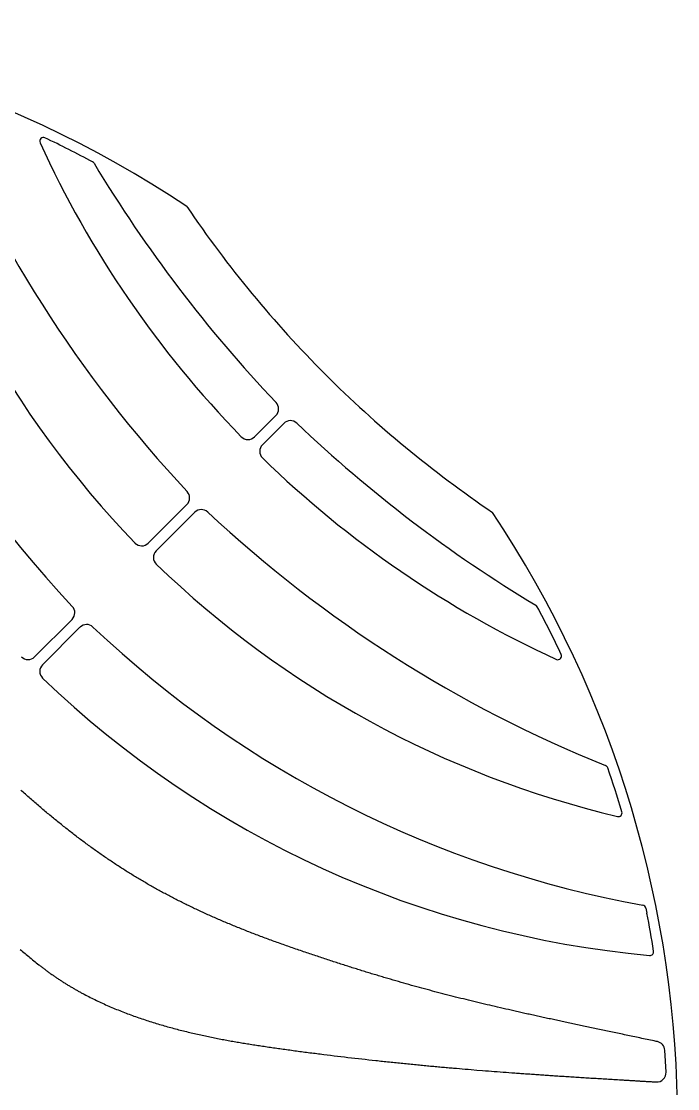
# Model space of a CAD drawing. Header units: millimetres. Extents: x 4391 to 4509, y -27 to 92.
# Drawn here: x 4473.7 to 4509, y 34.4 to 91.6 of the extents above; entities that cross this region are included whole.
import ezdxf

# ---------------------------------------------------------------- set-up
doc = ezdxf.new("R2010")
doc.units = ezdxf.units.MM

msp = doc.modelspace()

# ---------------------------------------------------------------- linework, layer by layer
at = {"color": 52, "linetype": 'Continuous', "lineweight": 25}
for p, q in [((4486.234, 69.346), (4487.381, 70.492)), ((4487.805, 70.068), (4486.658, 68.921)), ((4482.601, 65.712), (4480.528, 63.639)), ((4480.952, 63.221), (4483.025, 65.294)), ((4476.436, 59.547), (4474.423, 57.535)), ((4474.848, 57.111), (4476.86, 59.123)), ((4473.742, 50.325), (4473.678, 50.382)), ((4473.805, 50.268), (4473.742, 50.325)), ((4473.869, 50.212), (4473.805, 50.268)), ((4473.932, 50.156), (4473.869, 50.212)), ((4473.996, 50.1), (4473.932, 50.156)), ((4474.059, 50.044), (4473.996, 50.1)), ((4474.122, 49.989), (4474.059, 50.044)), ((4474.185, 49.934), (4474.122, 49.989)), ((4474.248, 49.879), (4474.185, 49.934)), ((4474.311, 49.824), (4474.248, 49.879)), ((4474.374, 49.77), (4474.311, 49.824)), ((4474.436, 49.716), (4474.374, 49.77)), ((4474.499, 49.662), (4474.436, 49.716)), ((4474.561, 49.608), (4474.499, 49.662)), ((4474.624, 49.554), (4474.561, 49.608)), ((4474.686, 49.501), (4474.624, 49.554)), ((4474.748, 49.448), (4474.686, 49.501)), ((4474.811, 49.395), (4474.748, 49.448)), ((4474.873, 49.343), (4474.811, 49.395)), ((4474.935, 49.29), (4474.873, 49.343)), ((4474.997, 49.238), (4474.935, 49.29)), ((4475.059, 49.186), (4474.997, 49.238)), ((4475.121, 49.134), (4475.059, 49.186)), ((4475.182, 49.083), (4475.121, 49.134)), ((4475.244, 49.032), (4475.182, 49.083)), ((4475.306, 48.981), (4475.244, 49.032)), ((4475.367, 48.93), (4475.306, 48.981)), ((4475.429, 48.879), (4475.367, 48.93)), ((4475.49, 48.829), (4475.429, 48.879)), ((4475.552, 48.778), (4475.49, 48.829)), ((4475.613, 48.728), (4475.552, 48.778)), ((4475.675, 48.679), (4475.613, 48.728)), ((4475.736, 48.629), (4475.675, 48.679)), ((4475.797, 48.58), (4475.736, 48.629)), ((4475.858, 48.531), (4475.797, 48.58)), ((4475.92, 48.482), (4475.858, 48.531)), ((4475.981, 48.433), (4475.92, 48.482)), ((4476.042, 48.384), (4475.981, 48.433)), ((4476.103, 48.336), (4476.042, 48.384)), ((4476.164, 48.288), (4476.103, 48.336)), ((4476.225, 48.24), (4476.164, 48.288)), ((4476.286, 48.192), (4476.225, 48.24)), ((4476.347, 48.145), (4476.286, 48.192)), ((4476.408, 48.097), (4476.347, 48.145)), ((4476.469, 48.05), (4476.408, 48.097)), ((4476.53, 48.003), (4476.469, 48.05)), ((4476.59, 47.957), (4476.53, 48.003)), ((4476.651, 47.91), (4476.59, 47.957)), ((4476.712, 47.864), (4476.651, 47.91)), ((4476.773, 47.818), (4476.712, 47.864)), ((4476.834, 47.772), (4476.773, 47.818)), ((4476.894, 47.726), (4476.834, 47.772)), ((4476.955, 47.68), (4476.894, 47.726)), ((4477.016, 47.635), (4476.955, 47.68)), ((4477.077, 47.59), (4477.016, 47.635)), ((4477.138, 47.545), (4477.077, 47.59)), ((4477.198, 47.5), (4477.138, 47.545)), ((4477.259, 47.455), (4477.198, 47.5)), ((4477.32, 47.411), (4477.259, 47.455)), ((4477.381, 47.366), (4477.32, 47.411)), ((4477.441, 47.322), (4477.381, 47.366)), ((4477.502, 47.278), (4477.441, 47.322)), ((4477.563, 47.235), (4477.502, 47.278)), ((4477.624, 47.191), (4477.563, 47.235)), ((4477.684, 47.148), (4477.624, 47.191)), ((4477.745, 47.104), (4477.684, 47.148)), ((4477.806, 47.061), (4477.745, 47.104)), ((4477.867, 47.018), (4477.806, 47.061)), ((4477.928, 46.976), (4477.867, 47.018)), ((4477.989, 46.933), (4477.928, 46.976)), ((4478.05, 46.891), (4477.989, 46.933)), ((4478.111, 46.849), (4478.05, 46.891)), ((4478.172, 46.807), (4478.111, 46.849)), ((4478.233, 46.765), (4478.172, 46.807)), ((4478.294, 46.723), (4478.233, 46.765)), ((4478.355, 46.681), (4478.294, 46.723)), ((4478.416, 46.64), (4478.355, 46.681)), ((4478.477, 46.599), (4478.416, 46.64)), ((4478.538, 46.558), (4478.477, 46.599)), ((4478.599, 46.517), (4478.538, 46.558)), ((4478.661, 46.476), (4478.599, 46.517)), ((4478.722, 46.435), (4478.661, 46.476)), ((4478.783, 46.395), (4478.722, 46.435)), ((4478.845, 46.355), (4478.783, 46.395)), ((4478.906, 46.315), (4478.845, 46.355)), ((4478.968, 46.275), (4478.906, 46.315)), ((4479.029, 46.235), (4478.968, 46.275)), ((4479.091, 46.195), (4479.029, 46.235)), ((4479.153, 46.156), (4479.091, 46.195)), ((4479.214, 46.116), (4479.153, 46.156)), ((4479.276, 46.077), (4479.214, 46.116)), ((4479.338, 46.038), (4479.276, 46.077)), ((4479.4, 45.999), (4479.338, 46.038)), ((4479.462, 45.96), (4479.4, 45.999)), ((4479.524, 45.922), (4479.462, 45.96)), ((4479.586, 45.883), (4479.524, 45.922)), ((4479.649, 45.845), (4479.586, 45.883)), ((4479.711, 45.806), (4479.649, 45.845)), ((4479.773, 45.768), (4479.711, 45.806)), ((4479.836, 45.73), (4479.773, 45.768)), ((4479.898, 45.693), (4479.836, 45.73)), ((4479.961, 45.655), (4479.898, 45.693)), ((4480.024, 45.617), (4479.961, 45.655)), ((4480.086, 45.58), (4480.024, 45.617)), ((4480.149, 45.543), (4480.086, 45.58)), ((4480.212, 45.506), (4480.149, 45.543)), ((4480.275, 45.468), (4480.212, 45.506)), ((4480.338, 45.432), (4480.275, 45.468)), ((4480.402, 45.395), (4480.338, 45.432)), ((4480.465, 45.358), (4480.402, 45.395)), ((4480.528, 45.322), (4480.465, 45.358)), ((4480.592, 45.285), (4480.528, 45.322)), ((4480.656, 45.249), (4480.592, 45.285)), ((4480.719, 45.213), (4480.656, 45.249)), ((4480.783, 45.177), (4480.719, 45.213)), ((4480.847, 45.141), (4480.783, 45.177)), ((4480.911, 45.105), (4480.847, 45.141)), ((4480.975, 45.07), (4480.911, 45.105)), ((4481.04, 45.034), (4480.975, 45.07)), ((4481.104, 44.999), (4481.04, 45.034)), ((4481.169, 44.963), (4481.104, 44.999)), ((4481.233, 44.928), (4481.169, 44.963)), ((4481.298, 44.893), (4481.233, 44.928)), ((4481.363, 44.858), (4481.298, 44.893)), ((4481.428, 44.823), (4481.363, 44.858)), ((4481.493, 44.788), (4481.428, 44.823)), ((4481.558, 44.754), (4481.493, 44.788)), ((4481.624, 44.719), (4481.558, 44.754)), ((4481.689, 44.685), (4481.624, 44.719)), ((4481.755, 44.65), (4481.689, 44.685)), ((4481.821, 44.616), (4481.755, 44.65)), ((4481.887, 44.582), (4481.821, 44.616)), ((4481.953, 44.548), (4481.887, 44.582)), ((4482.019, 44.514), (4481.953, 44.548)), ((4482.086, 44.48), (4482.019, 44.514)), ((4482.152, 44.446), (4482.086, 44.48)), ((4482.219, 44.413), (4482.152, 44.446)), ((4482.286, 44.379), (4482.219, 44.413)), ((4482.353, 44.346), (4482.286, 44.379)), ((4482.42, 44.312), (4482.353, 44.346)), ((4482.487, 44.279), (4482.42, 44.312)), ((4482.554, 44.246), (4482.487, 44.279)), ((4482.622, 44.213), (4482.554, 44.246)), ((4482.69, 44.18), (4482.622, 44.213)), ((4482.758, 44.147), (4482.69, 44.18)), ((4482.826, 44.114), (4482.758, 44.147)), ((4482.894, 44.081), (4482.826, 44.114)), ((4482.963, 44.049), (4482.894, 44.081)), ((4483.031, 44.016), (4482.963, 44.049)), ((4483.1, 43.984), (4483.031, 44.016)), ((4483.169, 43.951), (4483.1, 43.984)), ((4483.238, 43.919), (4483.169, 43.951)), ((4483.307, 43.887), (4483.238, 43.919)), ((4483.377, 43.855), (4483.307, 43.887)), ((4483.446, 43.823), (4483.377, 43.855)), ((4483.516, 43.791), (4483.446, 43.823)), ((4483.586, 43.759), (4483.516, 43.791)), ((4483.657, 43.727), (4483.586, 43.759)), ((4483.727, 43.695), (4483.657, 43.727)), ((4483.798, 43.663), (4483.727, 43.695)), ((4483.868, 43.632), (4483.798, 43.663)), ((4483.939, 43.6), (4483.868, 43.632)), ((4484.01, 43.569), (4483.939, 43.6)), ((4484.082, 43.537), (4484.01, 43.569)), ((4507.251, 44.046), (4507.304, 43.783)), ((4484.153, 43.506), (4484.082, 43.537)), ((4484.225, 43.475), (4484.153, 43.506)), ((4484.297, 43.443), (4484.225, 43.475)), ((4484.369, 43.412), (4484.297, 43.443)), ((4484.442, 43.381), (4484.369, 43.412)), ((4484.514, 43.35), (4484.442, 43.381)), ((4484.587, 43.319), (4484.514, 43.35)), ((4484.66, 43.288), (4484.587, 43.319)), ((4484.733, 43.257), (4484.66, 43.288)), ((4484.807, 43.226), (4484.733, 43.257)), ((4484.881, 43.196), (4484.807, 43.226)), ((4484.954, 43.165), (4484.881, 43.196)), ((4485.029, 43.134), (4484.954, 43.165)), ((4485.103, 43.104), (4485.029, 43.134)), ((4485.178, 43.073), (4485.103, 43.104)), ((4485.252, 43.043), (4485.178, 43.073)), ((4485.327, 43.012), (4485.252, 43.043)), ((4485.403, 42.982), (4485.327, 43.012)), ((4485.478, 42.951), (4485.403, 42.982)), ((4485.554, 42.921), (4485.478, 42.951)), ((4485.63, 42.891), (4485.554, 42.921)), ((4485.706, 42.861), (4485.63, 42.891)), ((4485.783, 42.83), (4485.706, 42.861)), ((4485.859, 42.8), (4485.783, 42.83)), ((4485.936, 42.77), (4485.859, 42.8)), ((4486.013, 42.74), (4485.936, 42.77)), ((4486.091, 42.71), (4486.013, 42.74)), ((4486.168, 42.68), (4486.091, 42.71)), ((4486.246, 42.65), (4486.168, 42.68)), ((4486.325, 42.62), (4486.246, 42.65)), ((4486.403, 42.59), (4486.325, 42.62)), ((4486.482, 42.56), (4486.403, 42.59)), ((4486.561, 42.531), (4486.482, 42.56)), ((4486.64, 42.501), (4486.561, 42.531)), ((4486.719, 42.471), (4486.64, 42.501)), ((4486.799, 42.441), (4486.719, 42.471)), ((4486.879, 42.412), (4486.799, 42.441)), ((4486.96, 42.382), (4486.879, 42.412)), ((4473.65, 41.831), (4473.714, 41.775)), ((4487.04, 42.352), (4486.96, 42.382)), ((4487.121, 42.323), (4487.04, 42.352)), ((4487.202, 42.293), (4487.121, 42.323)), ((4487.283, 42.263), (4487.202, 42.293)), ((4487.365, 42.234), (4487.283, 42.263)), ((4487.447, 42.204), (4487.365, 42.234)), ((4487.529, 42.175), (4487.447, 42.204)), ((4487.612, 42.145), (4487.529, 42.175)), ((4487.695, 42.116), (4487.612, 42.145)), ((4487.778, 42.086), (4487.695, 42.116)), ((4487.861, 42.057), (4487.778, 42.086)), ((4487.945, 42.027), (4487.861, 42.057)), ((4488.029, 41.998), (4487.945, 42.027)), ((4488.113, 41.969), (4488.029, 41.998)), ((4488.198, 41.939), (4488.113, 41.969)), ((4488.282, 41.91), (4488.198, 41.939)), ((4488.367, 41.88), (4488.282, 41.91)), ((4488.452, 41.851), (4488.367, 41.88)), ((4488.536, 41.822), (4488.452, 41.851)), ((4488.62, 41.793), (4488.536, 41.822)), ((4473.714, 41.775), (4473.779, 41.72)), ((4473.779, 41.72), (4473.843, 41.665)), ((4473.843, 41.665), (4473.908, 41.609)), ((4473.908, 41.609), (4473.974, 41.554)), ((4473.974, 41.554), (4474.04, 41.499)), ((4474.04, 41.499), (4474.106, 41.444)), ((4474.106, 41.444), (4474.173, 41.389)), ((4474.173, 41.389), (4474.24, 41.334)), ((4474.24, 41.334), (4474.307, 41.279)), ((4474.307, 41.279), (4474.375, 41.225)), ((4488.704, 41.765), (4488.62, 41.793)), ((4488.787, 41.736), (4488.704, 41.765)), ((4488.871, 41.708), (4488.787, 41.736)), ((4488.953, 41.68), (4488.871, 41.708)), ((4489.036, 41.651), (4488.953, 41.68)), ((4489.118, 41.623), (4489.036, 41.651)), ((4489.201, 41.596), (4489.118, 41.623)), ((4489.282, 41.568), (4489.201, 41.596)), ((4489.364, 41.541), (4489.282, 41.568)), ((4489.445, 41.513), (4489.364, 41.541)), ((4489.526, 41.486), (4489.445, 41.513)), ((4489.607, 41.459), (4489.526, 41.486)), ((4489.688, 41.432), (4489.607, 41.459)), ((4489.768, 41.405), (4489.688, 41.432)), ((4489.848, 41.379), (4489.768, 41.405)), ((4489.928, 41.352), (4489.848, 41.379)), ((4490.008, 41.326), (4489.928, 41.352)), ((4490.087, 41.299), (4490.008, 41.326)), ((4490.166, 41.273), (4490.087, 41.299)), ((4490.245, 41.247), (4490.166, 41.273)), ((4474.375, 41.225), (4474.444, 41.17)), ((4474.444, 41.17), (4474.512, 41.115)), ((4474.512, 41.115), (4474.582, 41.061)), ((4474.582, 41.061), (4474.652, 41.006)), ((4474.652, 41.006), (4474.687, 40.979)), ((4474.687, 40.979), (4474.722, 40.952)), ((4474.722, 40.952), (4474.757, 40.924)), ((4474.757, 40.924), (4474.793, 40.897)), ((4474.793, 40.897), (4474.828, 40.87)), ((4474.828, 40.87), (4474.864, 40.843)), ((4474.864, 40.843), (4474.9, 40.815)), ((4474.9, 40.815), (4474.936, 40.788)), ((4474.936, 40.788), (4474.972, 40.761)), ((4474.972, 40.761), (4475.008, 40.734)), ((4475.008, 40.734), (4475.044, 40.707)), ((4475.044, 40.707), (4475.081, 40.68)), ((4475.081, 40.68), (4475.117, 40.652)), ((4490.324, 41.222), (4490.245, 41.247)), ((4490.403, 41.196), (4490.324, 41.222)), ((4490.481, 41.17), (4490.403, 41.196)), ((4490.559, 41.145), (4490.481, 41.17)), ((4490.637, 41.12), (4490.559, 41.145)), ((4490.714, 41.094), (4490.637, 41.12)), ((4490.792, 41.069), (4490.714, 41.094)), ((4490.869, 41.044), (4490.792, 41.069)), ((4490.946, 41.02), (4490.869, 41.044)), ((4491.023, 40.995), (4490.946, 41.02)), ((4491.1, 40.971), (4491.023, 40.995)), ((4491.176, 40.946), (4491.1, 40.971)), ((4491.252, 40.922), (4491.176, 40.946)), ((4491.328, 40.898), (4491.252, 40.922)), ((4491.404, 40.874), (4491.328, 40.898)), ((4491.48, 40.85), (4491.404, 40.874)), ((4491.555, 40.826), (4491.48, 40.85)), ((4491.631, 40.802), (4491.555, 40.826)), ((4491.706, 40.779), (4491.631, 40.802)), ((4491.781, 40.755), (4491.706, 40.779)), ((4491.855, 40.732), (4491.781, 40.755)), ((4491.93, 40.709), (4491.855, 40.732)), ((4492.005, 40.686), (4491.93, 40.709)), ((4492.079, 40.663), (4492.005, 40.686)), ((4475.117, 40.652), (4475.154, 40.625)), ((4475.154, 40.625), (4475.191, 40.599)), ((4475.191, 40.599), (4475.228, 40.572)), ((4475.228, 40.572), (4475.264, 40.545)), ((4475.264, 40.545), (4475.301, 40.519)), ((4475.301, 40.519), (4475.339, 40.492)), ((4475.339, 40.492), (4475.376, 40.466)), ((4475.376, 40.466), (4475.413, 40.44)), ((4475.413, 40.44), (4475.45, 40.414)), ((4475.45, 40.414), (4475.488, 40.388)), ((4475.488, 40.388), (4475.525, 40.362)), ((4475.525, 40.362), (4475.563, 40.337)), ((4475.563, 40.337), (4475.601, 40.311)), ((4475.601, 40.311), (4475.638, 40.286)), ((4475.638, 40.286), (4475.676, 40.26)), ((4475.676, 40.26), (4475.714, 40.235)), ((4475.714, 40.235), (4475.752, 40.21)), ((4475.752, 40.21), (4475.79, 40.185)), ((4475.79, 40.185), (4475.828, 40.16)), ((4475.828, 40.16), (4475.867, 40.135)), ((4475.867, 40.135), (4475.905, 40.111)), ((4475.905, 40.111), (4475.943, 40.086)), ((4492.153, 40.64), (4492.079, 40.663)), ((4492.227, 40.617), (4492.153, 40.64)), ((4492.301, 40.594), (4492.227, 40.617)), ((4492.374, 40.572), (4492.301, 40.594)), ((4492.448, 40.549), (4492.374, 40.572)), ((4492.521, 40.527), (4492.448, 40.549)), ((4492.595, 40.505), (4492.521, 40.527)), ((4492.668, 40.483), (4492.595, 40.505)), ((4492.741, 40.461), (4492.668, 40.483)), ((4492.813, 40.439), (4492.741, 40.461)), ((4492.886, 40.417), (4492.813, 40.439)), ((4492.959, 40.395), (4492.886, 40.417)), ((4493.031, 40.373), (4492.959, 40.395)), ((4493.103, 40.352), (4493.031, 40.373)), ((4493.175, 40.33), (4493.103, 40.352)), ((4493.248, 40.309), (4493.175, 40.33)), ((4493.391, 40.267), (4493.248, 40.309)), ((4493.535, 40.225), (4493.391, 40.267)), ((4493.678, 40.183), (4493.535, 40.225)), ((4493.82, 40.142), (4493.678, 40.183)), ((4493.962, 40.101), (4493.82, 40.142)), ((4475.943, 40.086), (4475.982, 40.062)), ((4475.982, 40.062), (4476.02, 40.037)), ((4476.02, 40.037), (4476.059, 40.013)), ((4476.059, 40.013), (4476.098, 39.989)), ((4476.098, 39.989), (4476.136, 39.965)), ((4476.136, 39.965), (4476.175, 39.941)), ((4476.175, 39.941), (4476.214, 39.917)), ((4476.214, 39.917), (4476.253, 39.894)), ((4476.253, 39.894), (4476.292, 39.87)), ((4476.292, 39.87), (4476.331, 39.847)), ((4476.331, 39.847), (4476.37, 39.823)), ((4476.37, 39.823), (4476.41, 39.8)), ((4476.41, 39.8), (4476.449, 39.777)), ((4476.449, 39.777), (4476.488, 39.754)), ((4476.488, 39.754), (4476.528, 39.731)), ((4476.528, 39.731), (4476.567, 39.708)), ((4476.567, 39.708), (4476.607, 39.686)), ((4476.607, 39.686), (4476.646, 39.663)), ((4476.646, 39.663), (4476.686, 39.641)), ((4476.686, 39.641), (4476.726, 39.618)), ((4476.726, 39.618), (4476.766, 39.596)), ((4476.766, 39.596), (4476.806, 39.574)), ((4476.806, 39.574), (4476.846, 39.552)), ((4476.846, 39.552), (4476.886, 39.53)), ((4494.104, 40.06), (4493.962, 40.101)), ((4494.245, 40.02), (4494.104, 40.06)), ((4494.386, 39.98), (4494.245, 40.02)), ((4494.527, 39.941), (4494.386, 39.98)), ((4494.668, 39.901), (4494.527, 39.941)), ((4494.808, 39.862), (4494.668, 39.901)), ((4494.948, 39.824), (4494.808, 39.862)), ((4495.088, 39.785), (4494.948, 39.824)), ((4495.227, 39.747), (4495.088, 39.785)), ((4495.367, 39.709), (4495.227, 39.747)), ((4495.506, 39.672), (4495.367, 39.709)), ((4495.645, 39.634), (4495.506, 39.672)), ((4495.784, 39.597), (4495.645, 39.634)), ((4495.923, 39.561), (4495.784, 39.597)), ((4496.062, 39.524), (4495.923, 39.561)), ((4476.886, 39.53), (4476.926, 39.508)), ((4476.926, 39.508), (4476.966, 39.487)), ((4476.966, 39.487), (4477.006, 39.465)), ((4477.006, 39.465), (4477.087, 39.422)), ((4477.087, 39.422), (4477.167, 39.38)), ((4477.167, 39.38), (4477.248, 39.337)), ((4477.248, 39.337), (4477.33, 39.296)), ((4477.33, 39.296), (4477.411, 39.255)), ((4477.411, 39.255), (4477.493, 39.214)), ((4477.493, 39.214), (4477.575, 39.173)), ((4477.575, 39.173), (4477.657, 39.133)), ((4477.657, 39.133), (4477.739, 39.094)), ((4477.739, 39.094), (4477.821, 39.054)), ((4477.821, 39.054), (4477.904, 39.015)), ((4477.904, 39.015), (4477.987, 38.977)), ((4477.987, 38.977), (4478.07, 38.939)), ((4496.201, 39.488), (4496.062, 39.524)), ((4496.34, 39.451), (4496.201, 39.488)), ((4496.479, 39.415), (4496.34, 39.451)), ((4496.618, 39.38), (4496.479, 39.415)), ((4496.757, 39.344), (4496.618, 39.38)), ((4496.896, 39.309), (4496.757, 39.344)), ((4497.035, 39.274), (4496.896, 39.309)), ((4497.175, 39.239), (4497.035, 39.274)), ((4497.314, 39.204), (4497.175, 39.239)), ((4497.454, 39.169), (4497.314, 39.204)), ((4497.593, 39.135), (4497.454, 39.169)), ((4497.733, 39.1), (4497.593, 39.135)), ((4497.874, 39.066), (4497.733, 39.1)), ((4498.014, 39.032), (4497.874, 39.066)), ((4498.155, 38.998), (4498.014, 39.032)), ((4498.296, 38.964), (4498.155, 38.998)), ((4498.437, 38.93), (4498.296, 38.964)), ((4478.07, 38.939), (4478.153, 38.901)), ((4478.153, 38.901), (4478.236, 38.864)), ((4478.236, 38.864), (4478.32, 38.827)), ((4478.32, 38.827), (4478.403, 38.79)), ((4478.403, 38.79), (4478.487, 38.754)), ((4478.487, 38.754), (4478.571, 38.718)), ((4478.571, 38.718), (4478.655, 38.683)), ((4478.655, 38.683), (4478.739, 38.648)), ((4478.739, 38.648), (4478.824, 38.613)), ((4478.824, 38.613), (4478.908, 38.579)), ((4478.908, 38.579), (4478.992, 38.545)), ((4478.992, 38.545), (4479.077, 38.511)), ((4479.077, 38.511), (4479.162, 38.478)), ((4479.162, 38.478), (4479.247, 38.445)), ((4479.247, 38.445), (4479.332, 38.413)), ((4479.332, 38.413), (4479.417, 38.381)), ((4498.578, 38.896), (4498.437, 38.93)), ((4498.72, 38.863), (4498.578, 38.896)), ((4498.863, 38.829), (4498.72, 38.863)), ((4499.005, 38.796), (4498.863, 38.829)), ((4499.149, 38.762), (4499.005, 38.796)), ((4499.292, 38.729), (4499.149, 38.762)), ((4499.436, 38.696), (4499.292, 38.729)), ((4499.581, 38.662), (4499.436, 38.696)), ((4499.726, 38.629), (4499.581, 38.662)), ((4499.871, 38.596), (4499.726, 38.629)), ((4500.017, 38.563), (4499.871, 38.596)), ((4500.164, 38.529), (4500.017, 38.563)), ((4500.311, 38.496), (4500.164, 38.529)), ((4500.385, 38.48), (4500.311, 38.496)), ((4500.459, 38.463), (4500.385, 38.48)), ((4500.533, 38.446), (4500.459, 38.463)), ((4500.608, 38.43), (4500.533, 38.446)), ((4500.682, 38.413), (4500.608, 38.43)), ((4500.757, 38.396), (4500.682, 38.413)), ((4500.832, 38.38), (4500.757, 38.396)), ((4479.417, 38.381), (4479.502, 38.349)), ((4479.502, 38.349), (4479.587, 38.317)), ((4479.587, 38.317), (4479.672, 38.286)), ((4479.672, 38.286), (4479.758, 38.255)), ((4479.758, 38.255), (4479.843, 38.225)), ((4479.843, 38.225), (4479.929, 38.195)), ((4479.929, 38.195), (4480.014, 38.165)), ((4480.014, 38.165), (4480.1, 38.136)), ((4480.1, 38.136), (4480.186, 38.106)), ((4480.186, 38.106), (4480.271, 38.078)), ((4480.271, 38.078), (4480.357, 38.049)), ((4480.357, 38.049), (4480.443, 38.021)), ((4480.443, 38.021), (4480.529, 37.993)), ((4480.529, 37.993), (4480.614, 37.966)), ((4480.614, 37.966), (4480.7, 37.938)), ((4480.7, 37.938), (4480.786, 37.912)), ((4480.786, 37.912), (4480.872, 37.885)), ((4480.872, 37.885), (4480.958, 37.859)), ((4480.958, 37.859), (4481.044, 37.833)), ((4481.044, 37.833), (4481.129, 37.807)), ((4500.907, 38.363), (4500.832, 38.38)), ((4500.982, 38.346), (4500.907, 38.363)), ((4501.057, 38.33), (4500.982, 38.346)), ((4501.133, 38.313), (4501.057, 38.33)), ((4501.209, 38.296), (4501.133, 38.313)), ((4501.284, 38.28), (4501.209, 38.296)), ((4501.361, 38.263), (4501.284, 38.28)), ((4501.437, 38.246), (4501.361, 38.263)), ((4501.513, 38.229), (4501.437, 38.246)), ((4501.59, 38.213), (4501.513, 38.229)), ((4501.667, 38.196), (4501.59, 38.213)), ((4501.744, 38.179), (4501.667, 38.196)), ((4501.821, 38.162), (4501.744, 38.179)), ((4501.899, 38.145), (4501.821, 38.162)), ((4501.976, 38.128), (4501.899, 38.145)), ((4502.054, 38.112), (4501.976, 38.128)), ((4502.132, 38.095), (4502.054, 38.112)), ((4502.211, 38.078), (4502.132, 38.095)), ((4502.289, 38.061), (4502.211, 38.078)), ((4502.368, 38.044), (4502.289, 38.061)), ((4502.447, 38.027), (4502.368, 38.044)), ((4502.526, 38.01), (4502.447, 38.027)), ((4502.606, 37.993), (4502.526, 38.01)), ((4502.685, 37.975), (4502.606, 37.993)), ((4502.765, 37.958), (4502.685, 37.975)), ((4502.845, 37.941), (4502.765, 37.958)), ((4502.926, 37.924), (4502.845, 37.941)), ((4503.007, 37.907), (4502.926, 37.924)), ((4503.087, 37.889), (4503.007, 37.907)), ((4503.169, 37.872), (4503.087, 37.889)), ((4503.25, 37.855), (4503.169, 37.872)), ((4503.332, 37.837), (4503.25, 37.855)), ((4503.414, 37.82), (4503.332, 37.837)), ((4503.496, 37.802), (4503.414, 37.82)), ((4481.129, 37.807), (4481.215, 37.782)), ((4481.215, 37.782), (4481.301, 37.757)), ((4481.301, 37.757), (4481.387, 37.732)), ((4481.387, 37.732), (4481.473, 37.708)), ((4481.473, 37.708), (4481.558, 37.683)), ((4481.558, 37.683), (4481.644, 37.659)), ((4481.644, 37.659), (4481.73, 37.636)), ((4481.73, 37.636), (4481.815, 37.613)), ((4481.815, 37.613), (4481.901, 37.589)), ((4481.901, 37.589), (4481.986, 37.567)), ((4481.986, 37.567), (4482.072, 37.544)), ((4482.072, 37.544), (4482.157, 37.522)), ((4482.157, 37.522), (4482.242, 37.5)), ((4482.242, 37.5), (4482.328, 37.478)), ((4482.328, 37.478), (4482.413, 37.457)), ((4482.413, 37.457), (4482.498, 37.436)), ((4482.498, 37.436), (4482.583, 37.415)), ((4482.583, 37.415), (4482.668, 37.394)), ((4482.668, 37.394), (4482.752, 37.374)), ((4482.752, 37.374), (4482.837, 37.354)), ((4482.837, 37.354), (4482.921, 37.334)), ((4482.921, 37.334), (4483.006, 37.315)), ((4483.006, 37.315), (4483.09, 37.295)), ((4483.09, 37.295), (4483.174, 37.276)), ((4483.174, 37.276), (4483.258, 37.257)), ((4483.258, 37.257), (4483.342, 37.239)), ((4503.578, 37.785), (4503.496, 37.802)), ((4503.661, 37.767), (4503.578, 37.785)), ((4503.744, 37.749), (4503.661, 37.767)), ((4503.827, 37.732), (4503.744, 37.749)), ((4503.911, 37.714), (4503.827, 37.732)), ((4503.994, 37.696), (4503.911, 37.714)), ((4504.078, 37.678), (4503.994, 37.696)), ((4504.163, 37.661), (4504.078, 37.678)), ((4504.248, 37.643), (4504.163, 37.661)), ((4504.332, 37.625), (4504.248, 37.643)), ((4504.418, 37.607), (4504.332, 37.625)), ((4504.503, 37.589), (4504.418, 37.607)), ((4504.589, 37.57), (4504.503, 37.589)), ((4504.675, 37.552), (4504.589, 37.57)), ((4504.762, 37.534), (4504.675, 37.552)), ((4504.848, 37.516), (4504.762, 37.534)), ((4504.935, 37.497), (4504.848, 37.516)), ((4505.023, 37.479), (4504.935, 37.497)), ((4505.11, 37.461), (4505.023, 37.479)), ((4505.198, 37.442), (4505.11, 37.461)), ((4505.286, 37.423), (4505.198, 37.442)), ((4505.375, 37.405), (4505.286, 37.423)), ((4505.464, 37.386), (4505.375, 37.405)), ((4505.553, 37.367), (4505.464, 37.386)), ((4505.643, 37.348), (4505.553, 37.367)), ((4505.733, 37.33), (4505.643, 37.348)), ((4505.823, 37.311), (4505.733, 37.33)), ((4505.913, 37.292), (4505.823, 37.311)), ((4506.004, 37.272), (4505.913, 37.292)), ((4506.096, 37.253), (4506.004, 37.272)), ((4506.187, 37.234), (4506.096, 37.253)), ((4483.342, 37.239), (4483.426, 37.22)), ((4483.426, 37.22), (4483.509, 37.202)), ((4483.509, 37.202), (4483.593, 37.184)), ((4483.593, 37.184), (4483.676, 37.167)), ((4483.676, 37.167), (4483.759, 37.149)), ((4483.759, 37.149), (4483.842, 37.132)), ((4483.842, 37.132), (4483.925, 37.115)), ((4483.925, 37.115), (4484.007, 37.098)), ((4484.007, 37.098), (4484.09, 37.082)), ((4484.09, 37.082), (4484.172, 37.065)), ((4484.172, 37.065), (4484.254, 37.049)), ((4484.254, 37.049), (4484.336, 37.033)), ((4484.336, 37.033), (4484.417, 37.018)), ((4484.417, 37.018), (4484.499, 37.002)), ((4484.499, 37.002), (4484.58, 36.987)), ((4484.58, 36.987), (4484.661, 36.972)), ((4484.661, 36.972), (4484.742, 36.957)), ((4484.742, 36.957), (4484.822, 36.942)), ((4484.822, 36.942), (4484.903, 36.928)), ((4484.903, 36.928), (4484.983, 36.913)), ((4484.983, 36.913), (4485.062, 36.899)), ((4485.062, 36.899), (4485.142, 36.885)), ((4485.142, 36.885), (4485.221, 36.872)), ((4485.221, 36.872), (4485.3, 36.858)), ((4485.3, 36.858), (4485.379, 36.845)), ((4485.379, 36.845), (4485.457, 36.832)), ((4485.457, 36.832), (4485.536, 36.819)), ((4485.536, 36.819), (4485.614, 36.806)), ((4485.614, 36.806), (4485.692, 36.793)), ((4485.692, 36.793), (4485.77, 36.78)), ((4485.77, 36.78), (4485.849, 36.768)), ((4485.849, 36.768), (4485.929, 36.755)), ((4485.929, 36.755), (4486.008, 36.742)), ((4486.008, 36.742), (4486.089, 36.73)), ((4486.089, 36.73), (4486.17, 36.717)), ((4486.17, 36.717), (4486.251, 36.704)), ((4486.251, 36.704), (4486.332, 36.692)), ((4486.332, 36.692), (4486.414, 36.679)), ((4486.414, 36.679), (4486.497, 36.666)), ((4486.497, 36.666), (4486.58, 36.654)), ((4506.279, 37.215), (4506.187, 37.234)), ((4506.371, 37.195), (4506.279, 37.215)), ((4506.464, 37.176), (4506.371, 37.195)), ((4506.557, 37.156), (4506.464, 37.176)), ((4506.651, 37.137), (4506.557, 37.156)), ((4506.744, 37.117), (4506.651, 37.137)), ((4506.838, 37.097), (4506.744, 37.117)), ((4506.933, 37.077), (4506.838, 37.097)), ((4507.028, 37.057), (4506.933, 37.077)), ((4507.123, 37.037), (4507.028, 37.057)), ((4507.218, 37.017), (4507.123, 37.037)), ((4507.314, 36.997), (4507.218, 37.017)), ((4507.411, 36.977), (4507.314, 36.997)), ((4507.507, 36.956), (4507.411, 36.977)), ((4507.604, 36.936), (4507.507, 36.956)), ((4507.702, 36.915), (4507.604, 36.936)), ((4507.8, 36.895), (4507.702, 36.915)), ((4507.868, 36.88), (4507.8, 36.895)), ((4486.58, 36.654), (4486.663, 36.641)), ((4486.663, 36.641), (4486.746, 36.629)), ((4486.746, 36.629), (4486.83, 36.616)), ((4486.83, 36.616), (4486.915, 36.604)), ((4486.915, 36.604), (4486.999, 36.591)), ((4486.999, 36.591), (4487.084, 36.579)), ((4487.084, 36.579), (4487.17, 36.566)), ((4487.17, 36.566), (4487.255, 36.554)), ((4487.255, 36.554), (4487.341, 36.542)), ((4487.341, 36.542), (4487.428, 36.529)), ((4487.428, 36.529), (4487.514, 36.517)), ((4487.514, 36.517), (4487.601, 36.504)), ((4487.601, 36.504), (4487.689, 36.492)), ((4487.689, 36.492), (4487.776, 36.48)), ((4487.776, 36.48), (4487.864, 36.468)), ((4487.864, 36.468), (4487.952, 36.455)), ((4487.952, 36.455), (4488.041, 36.443)), ((4488.041, 36.443), (4488.13, 36.431)), ((4488.13, 36.431), (4488.218, 36.419)), ((4488.218, 36.419), (4488.308, 36.407)), ((4488.308, 36.407), (4488.397, 36.395)), ((4488.397, 36.395), (4488.487, 36.383)), ((4488.487, 36.383), (4488.577, 36.371)), ((4488.577, 36.371), (4488.667, 36.359)), ((4488.667, 36.359), (4488.757, 36.347)), ((4488.757, 36.347), (4488.848, 36.335)), ((4488.848, 36.335), (4488.938, 36.323)), ((4488.938, 36.323), (4489.029, 36.311)), ((4489.029, 36.311), (4489.121, 36.299)), ((4489.121, 36.299), (4489.212, 36.287)), ((4489.212, 36.287), (4489.303, 36.275)), ((4489.303, 36.275), (4489.395, 36.264)), ((4489.395, 36.264), (4489.487, 36.252)), ((4489.487, 36.252), (4489.579, 36.24)), ((4489.579, 36.24), (4489.671, 36.229)), ((4489.671, 36.229), (4489.763, 36.217)), ((4489.763, 36.217), (4489.855, 36.206)), ((4489.855, 36.206), (4489.948, 36.194)), ((4489.948, 36.194), (4490.133, 36.171)), ((4490.133, 36.171), (4490.319, 36.148)), ((4490.319, 36.148), (4490.504, 36.126)), ((4490.504, 36.126), (4490.691, 36.103)), ((4490.691, 36.103), (4490.877, 36.081)), ((4508.334, 35.244), (4508.267, 36.419)), ((4490.877, 36.081), (4491.064, 36.059)), ((4491.064, 36.059), (4491.25, 36.037)), ((4491.25, 36.037), (4491.437, 36.016)), ((4491.437, 36.016), (4491.624, 35.994)), ((4491.624, 35.994), (4491.81, 35.973)), ((4491.81, 35.973), (4491.997, 35.952)), ((4491.997, 35.952), (4492.183, 35.931)), ((4492.183, 35.931), (4492.369, 35.91)), ((4492.369, 35.91), (4492.554, 35.89)), ((4492.554, 35.89), (4492.74, 35.869)), ((4492.74, 35.869), (4492.832, 35.859)), ((4492.832, 35.859), (4492.925, 35.849)), ((4492.925, 35.849), (4493.017, 35.839)), ((4493.017, 35.839), (4493.109, 35.829)), ((4493.109, 35.829), (4493.201, 35.82)), ((4493.201, 35.82), (4493.293, 35.81)), ((4493.293, 35.81), (4493.384, 35.8)), ((4493.384, 35.8), (4493.476, 35.791)), ((4493.476, 35.791), (4493.567, 35.781)), ((4493.567, 35.781), (4493.658, 35.771)), ((4493.658, 35.771), (4493.749, 35.762)), ((4493.749, 35.762), (4493.84, 35.753)), ((4493.84, 35.753), (4493.931, 35.743)), ((4493.931, 35.743), (4494.021, 35.734)), ((4494.021, 35.734), (4494.111, 35.725)), ((4494.111, 35.725), (4494.201, 35.716)), ((4494.201, 35.716), (4494.291, 35.707)), ((4494.291, 35.707), (4494.38, 35.698)), ((4494.38, 35.698), (4494.47, 35.689)), ((4494.47, 35.689), (4494.559, 35.68)), ((4494.559, 35.68), (4494.647, 35.671)), ((4494.647, 35.671), (4494.736, 35.662)), ((4494.736, 35.662), (4494.824, 35.653)), ((4494.824, 35.653), (4494.912, 35.645)), ((4494.912, 35.645), (4495, 35.636)), ((4495, 35.636), (4495.087, 35.628)), ((4495.087, 35.628), (4495.174, 35.619)), ((4495.174, 35.619), (4495.261, 35.611)), ((4495.261, 35.611), (4495.347, 35.603)), ((4495.347, 35.603), (4495.433, 35.595)), ((4495.433, 35.595), (4495.519, 35.587)), ((4495.519, 35.587), (4495.604, 35.579)), ((4495.604, 35.579), (4495.69, 35.571)), ((4495.69, 35.571), (4495.774, 35.563)), ((4495.774, 35.563), (4495.859, 35.555)), ((4495.859, 35.555), (4495.943, 35.547)), ((4495.943, 35.547), (4496.026, 35.54)), ((4496.026, 35.54), (4496.11, 35.532)), ((4496.11, 35.532), (4496.192, 35.524)), ((4496.192, 35.524), (4496.275, 35.517)), ((4496.275, 35.517), (4496.357, 35.51)), ((4496.357, 35.51), (4496.439, 35.502)), ((4496.439, 35.502), (4496.52, 35.495)), ((4496.52, 35.495), (4496.601, 35.488)), ((4496.601, 35.488), (4496.681, 35.481)), ((4496.681, 35.481), (4496.761, 35.474)), ((4496.761, 35.474), (4496.841, 35.467)), ((4496.841, 35.467), (4496.92, 35.46)), ((4496.92, 35.46), (4497.077, 35.447)), ((4497.077, 35.447), (4497.234, 35.434)), ((4497.234, 35.434), (4497.391, 35.421)), ((4497.391, 35.421), (4497.548, 35.407)), ((4497.548, 35.407), (4497.704, 35.395)), ((4497.704, 35.395), (4497.861, 35.382)), ((4497.861, 35.382), (4498.173, 35.356)), ((4498.173, 35.356), (4498.485, 35.331)), ((4498.485, 35.331), (4498.642, 35.319)), ((4498.642, 35.319), (4498.798, 35.307)), ((4498.798, 35.307), (4498.954, 35.295)), ((4498.954, 35.295), (4499.111, 35.283)), ((4499.111, 35.283), (4499.268, 35.271)), ((4499.268, 35.271), (4499.425, 35.259)), ((4499.425, 35.259), (4499.583, 35.247)), ((4499.583, 35.247), (4499.741, 35.235)), ((4499.741, 35.235), (4499.899, 35.223)), ((4499.899, 35.223), (4500.058, 35.212)), ((4500.058, 35.212), (4500.137, 35.206)), ((4500.137, 35.206), (4500.217, 35.2)), ((4500.217, 35.2), (4500.297, 35.194)), ((4500.297, 35.194), (4500.377, 35.188)), ((4500.377, 35.188), (4500.457, 35.183)), ((4500.457, 35.183), (4500.537, 35.177)), ((4500.537, 35.177), (4500.618, 35.171)), ((4500.618, 35.171), (4500.698, 35.165)), ((4500.698, 35.165), (4500.779, 35.16)), ((4500.779, 35.16), (4500.86, 35.154)), ((4500.86, 35.154), (4500.941, 35.148)), ((4500.941, 35.148), (4501.022, 35.143)), ((4501.022, 35.143), (4501.104, 35.137)), ((4501.104, 35.137), (4501.186, 35.131)), ((4501.186, 35.131), (4501.267, 35.126)), ((4501.267, 35.126), (4501.35, 35.12)), ((4501.35, 35.12), (4501.432, 35.114)), ((4501.432, 35.114), (4501.514, 35.109)), ((4501.514, 35.109), (4501.597, 35.103)), ((4501.597, 35.103), (4501.68, 35.097)), ((4501.68, 35.097), (4501.763, 35.092)), ((4501.763, 35.092), (4501.847, 35.086)), ((4501.847, 35.086), (4501.93, 35.08)), ((4501.93, 35.08), (4502.014, 35.075)), ((4502.014, 35.075), (4502.098, 35.069)), ((4502.098, 35.069), (4502.183, 35.063)), ((4502.183, 35.063), (4502.267, 35.058)), ((4502.267, 35.058), (4502.352, 35.052)), ((4502.352, 35.052), (4502.437, 35.046)), ((4502.437, 35.046), (4502.523, 35.041)), ((4502.523, 35.041), (4502.609, 35.035)), ((4502.609, 35.035), (4502.695, 35.03)), ((4502.695, 35.03), (4502.781, 35.024)), ((4502.781, 35.024), (4502.868, 35.018)), ((4502.868, 35.018), (4502.955, 35.013)), ((4502.955, 35.013), (4503.042, 35.007)), ((4503.042, 35.007), (4503.13, 35.001)), ((4503.13, 35.001), (4503.218, 34.996)), ((4503.218, 34.996), (4503.306, 34.99)), ((4503.306, 34.99), (4503.394, 34.984)), ((4503.394, 34.984), (4503.483, 34.979)), ((4503.483, 34.979), (4503.573, 34.973)), ((4503.573, 34.973), (4503.662, 34.967)), ((4503.662, 34.967), (4503.752, 34.962)), ((4503.752, 34.962), (4503.842, 34.956)), ((4503.842, 34.956), (4503.933, 34.95)), ((4503.933, 34.95), (4504.024, 34.944)), ((4504.024, 34.944), (4504.116, 34.939)), ((4504.116, 34.939), (4504.207, 34.933)), ((4504.207, 34.933), (4504.3, 34.927)), ((4504.3, 34.927), (4504.392, 34.922)), ((4504.392, 34.922), (4504.485, 34.916)), ((4504.485, 34.916), (4504.579, 34.91)), ((4504.579, 34.91), (4504.672, 34.904)), ((4504.672, 34.904), (4504.767, 34.898)), ((4504.767, 34.898), (4504.861, 34.893)), ((4504.861, 34.893), (4504.956, 34.887)), ((4504.956, 34.887), (4505.052, 34.881)), ((4505.052, 34.881), (4505.148, 34.875)), ((4505.148, 34.875), (4505.244, 34.869)), ((4505.244, 34.869), (4505.341, 34.863)), ((4505.341, 34.863), (4505.438, 34.857)), ((4505.438, 34.857), (4505.536, 34.851)), ((4505.536, 34.851), (4505.634, 34.845)), ((4505.634, 34.845), (4505.732, 34.839)), ((4505.732, 34.839), (4505.832, 34.834)), ((4505.832, 34.834), (4505.881, 34.831)), ((4505.881, 34.831), (4505.931, 34.828)), ((4505.931, 34.828), (4505.981, 34.825)), ((4505.981, 34.825), (4506.031, 34.822)), ((4506.031, 34.822), (4506.081, 34.818)), ((4506.081, 34.818), (4506.132, 34.815)), ((4506.132, 34.815), (4506.182, 34.812)), ((4506.182, 34.812), (4506.233, 34.809)), ((4506.233, 34.809), (4506.283, 34.806)), ((4506.283, 34.806), (4506.334, 34.803)), ((4506.334, 34.803), (4506.385, 34.8)), ((4506.385, 34.8), (4506.436, 34.797)), ((4506.436, 34.797), (4506.488, 34.794)), ((4506.488, 34.794), (4506.539, 34.791)), ((4506.539, 34.791), (4506.59, 34.788)), ((4506.59, 34.788), (4506.642, 34.785)), ((4506.642, 34.785), (4506.694, 34.782)), ((4506.694, 34.782), (4506.745, 34.779)), ((4506.745, 34.779), (4506.797, 34.776)), ((4506.797, 34.776), (4506.85, 34.773)), ((4506.85, 34.773), (4506.902, 34.77)), ((4506.902, 34.77), (4506.954, 34.766)), ((4506.954, 34.766), (4507.007, 34.763)), ((4507.007, 34.763), (4507.059, 34.76)), ((4507.059, 34.76), (4507.112, 34.757)), ((4507.112, 34.757), (4507.165, 34.754)), ((4507.165, 34.754), (4507.218, 34.751)), ((4507.218, 34.751), (4507.271, 34.748)), ((4507.271, 34.748), (4507.325, 34.745)), ((4507.325, 34.745), (4507.378, 34.741)), ((4507.378, 34.741), (4507.432, 34.738)), ((4507.432, 34.738), (4507.485, 34.735)), ((4507.485, 34.735), (4507.539, 34.732)), ((4507.539, 34.732), (4507.593, 34.729)), ((4507.593, 34.729), (4507.648, 34.726)), ((4507.648, 34.726), (4507.702, 34.722)), ((4507.702, 34.722), (4507.756, 34.719)), ((4507.756, 34.719), (4507.805, 34.716))]:
    msp.add_line(p, q, dxfattribs=at)
at = {"color": 6, "linetype": 'Continuous', "lineweight": 25}
for centre, radius, start, end in [((4449.759, 32.447), 59.2, 56.30901, 123.69099), ((4533.737, 116.357), 61.774, 214.12301, 224.95581), ((4533.67, 116.424), 61.774, 225.04419, 235.87699), ((4449.759, 32.447), 59.2, 326.30901, 33.69099)]:
    msp.add_arc(centre, radius, start, end, dxfattribs=at)
at = {"color": 52, "linetype": 'Continuous', "lineweight": 25}
for centre, radius, start, end in [((4518.694, 100.142), 58.109, 190.27444, 223.36158), ((4518.326, 100.786), 53.503, 193.3732, 223.962), ((4533.025, 113.526), 69.004, 201.91117, 223.0662), ((4474.894, 85.216), 0.2, 64.5316, 204.5788), ((4449.759, 32.446), 58.65, 61.7282, 64.53159), ((4525.661, 108.437), 56.025, 204.5788, 224.2393), ((4477.445, 83.924), 0.2, 31.0437, 61.7282), ((4541.213, 122.306), 74.228, 211.04365, 223.5224), ((4487.027, 70.845), 0.5, 315, 43.5224), ((4488.158, 69.714), 0.5, 46.4776, 135), ((4539.619, 123.9), 74.228, 226.4776, 238.95635), ((4485.881, 69.699), 0.5, 224.2393, 315), ((4487.012, 68.568), 0.5, 135, 225.7607), ((4525.75, 108.348), 56.025, 225.7607, 245.4212), ((4482.247, 66.066), 0.5, 315, 43.0662), ((4483.379, 64.941), 0.5, 46.9338, 135), ((4530.839, 115.718), 69.004, 226.9338, 248.08883), ((4480.174, 63.992), 0.5, 223.962, 315), ((4481.305, 62.867), 0.5, 135, 226.038), ((4518.099, 101.019), 53.503, 226.038, 256.6268), ((4476.083, 59.901), 0.5, 315, 43.3616), ((4501.237, 60.132), 0.2, 28.2718, 58.9563), ((4449.759, 32.447), 58.65, 25.46841, 28.2718), ((4477.214, 58.77), 0.5, 46.6384, 135), ((4517.455, 101.381), 58.109, 226.63842, 259.72556), ((4474.07, 57.888), 0.5, 223.8732, 315), ((4502.529, 57.581), 0.2, 245.4212, 25.4684), ((4475.201, 56.757), 0.5, 135, 226.1268), ((4512.375, 95.422), 54.137, 226.1268, 264.7833), ((4505.014, 51.513), 0.2, 19.0319, 68.0888), ((4449.759, 32.453), 58.65, 16.61008, 19.0319), ((4505.771, 49.161), 0.2, 256.6268, 16.6099), ((4507.055, 44.006), 0.2, 11.4068, 79.7256), ((4449.76, 32.447), 58.65, 9.11807, 11.14439), ((4507.471, 41.709), 0.2, 264.7833, 9.1181), ((4507.768, 36.39), 0.5, 3.255, 78.468), ((4507.835, 35.215), 0.5, 266.6377, 3.255)]:
    msp.add_arc(centre, radius, start, end, dxfattribs=at)

doc.saveas('drawing.dxf')
